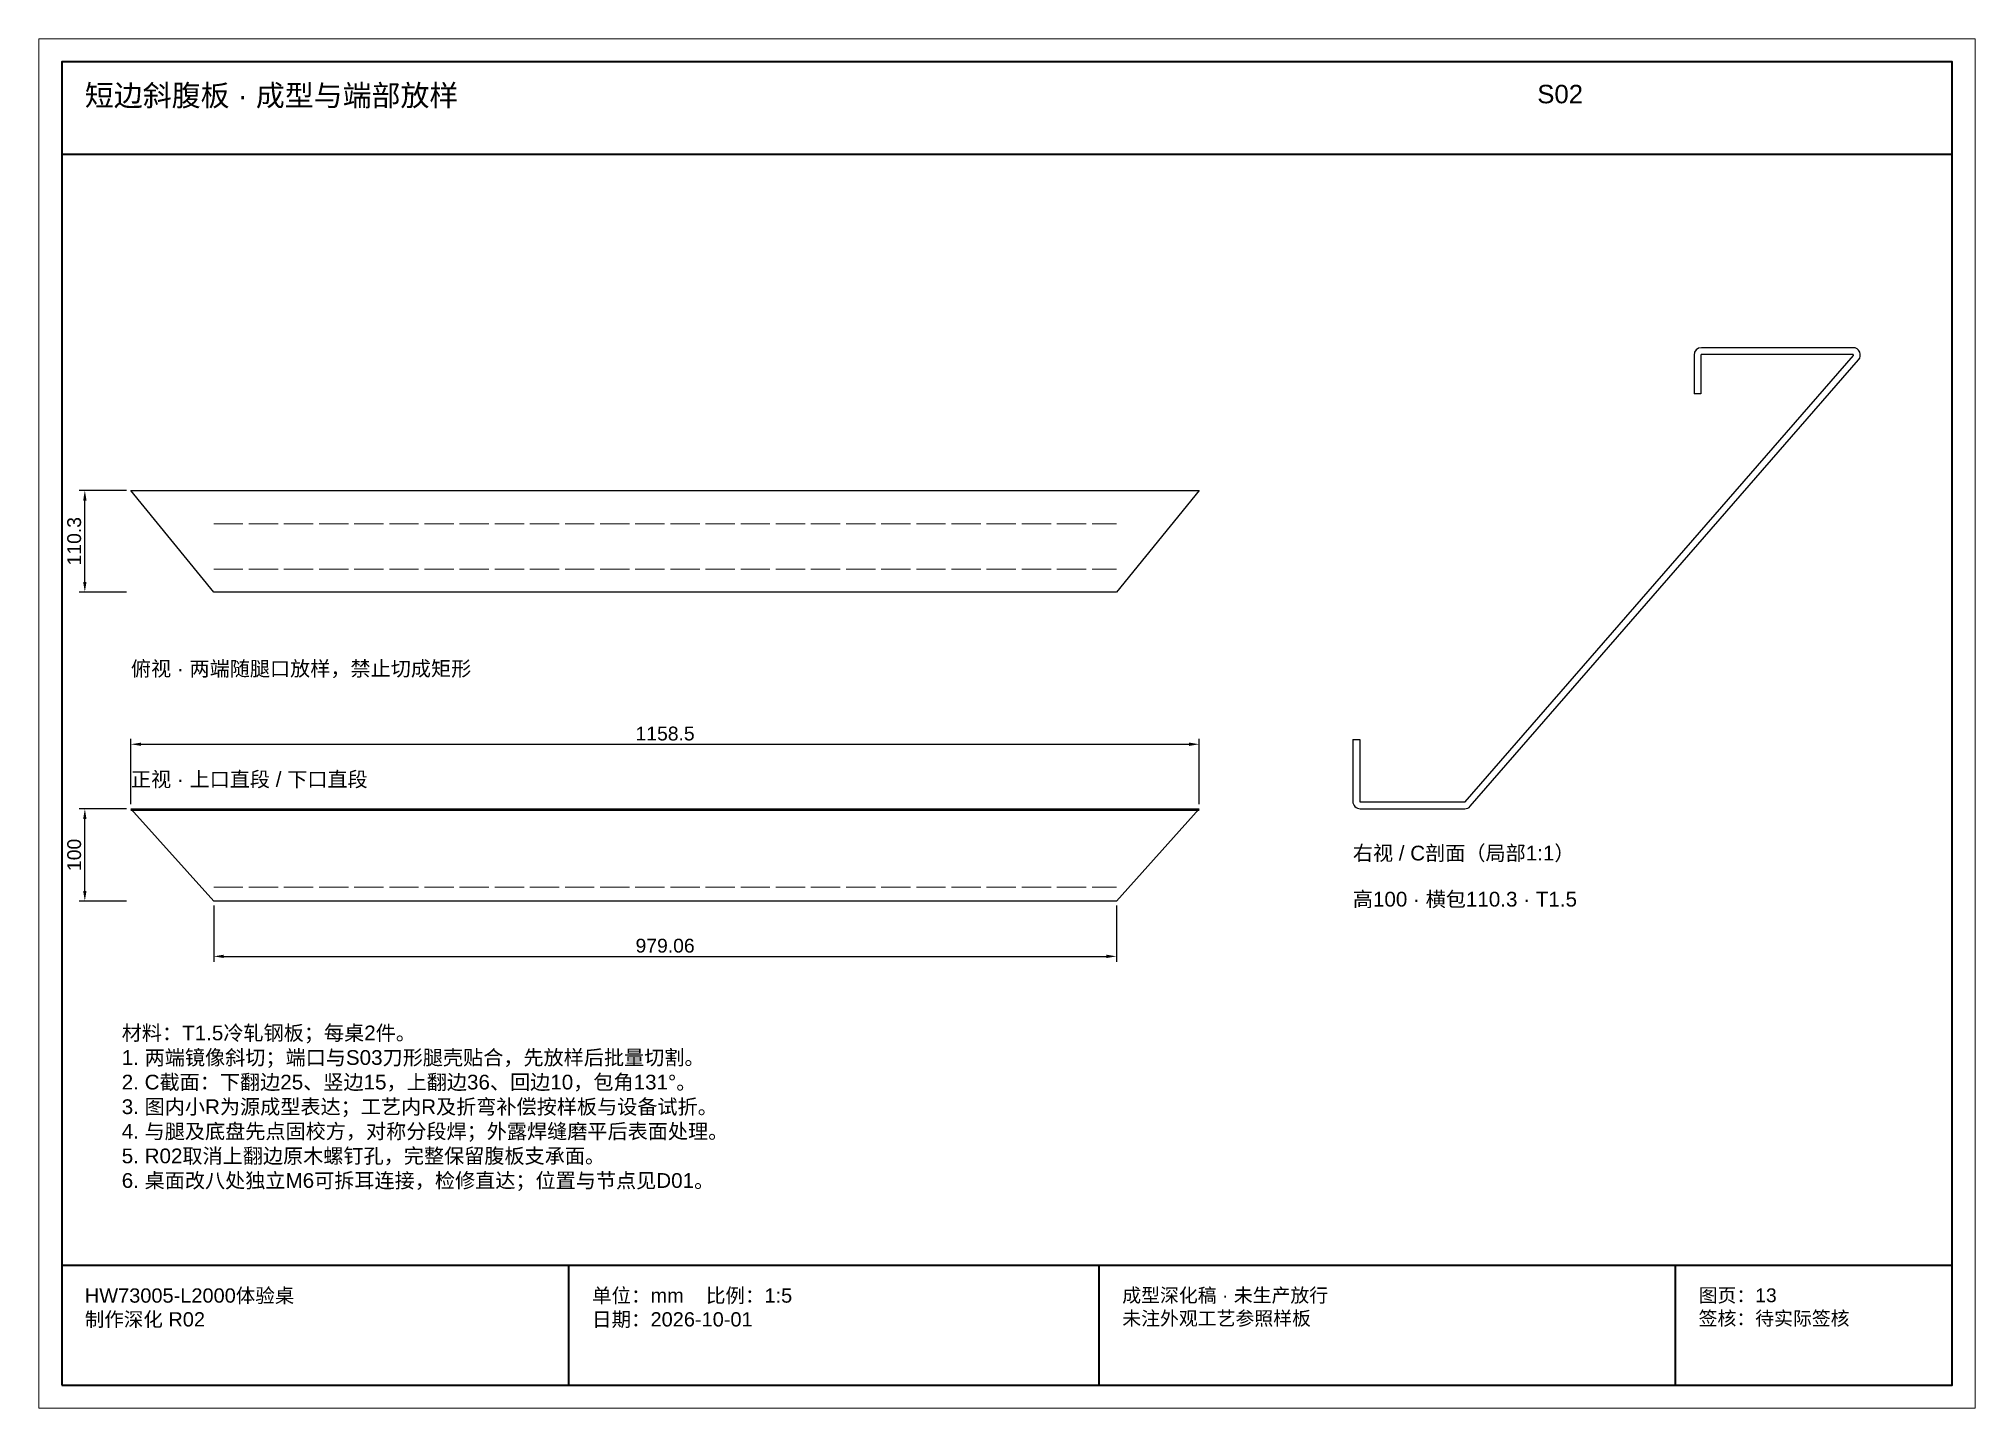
# Paper-space layout 'S02' of a CAD drawing. Header units: millimetres. Extents: x 0 to 420, y 0 to 297.
# The model-space entities are those that its viewports show. They can reach past a viewport. Long polylines and large blocks are cut down to what shows.
import ezdxf

# ---------------------------------------------------------------- set-up
doc = ezdxf.new("R2010")
doc.units = ezdxf.units.MM
doc.linetypes.add('DASHED', pattern=[1.524, 1.27, -0.254])
for name, color, linetype, lineweight in [('DIM', 7, 'Continuous', 13), ('FRAME', 7, 'Continuous', 35), ('HIDDEN', 8, 'DASHED', 13), ('NOTE', 7, 'Continuous', 18), ('OUTLINE', 7, 'Continuous', 25)]:
    doc.layers.add(name, color=color, linetype=linetype, lineweight=lineweight)
doc.styles.add('CN', font='Arial Unicode.ttf')
doc.dimstyles.new('D5', dxfattribs={"dimtxt": 15, "dimasz": 11, "dimexe": 6, "dimexo": 5, "dimgap": 4, "dimtad": 1, "dimdsep": 46, "dimtxsty": 'CN', "dimcen": 2.5, "dimclrd": 7, "dimclre": 7, "dimclrt": 7, "dimazin": 3, "dimtfac": 1, "dimtmove": 0, "dimatfit": 3})

msp = doc.modelspace()

# ---------------------------------------------------------------- linework, layer by layer
at = {"layer": 'FRAME'}
for p, q in [((144025, 1360), (146075, 1360)), ((144025, 155), (146075, 155)), ((144575, 25), (144575, 155)), ((145150, 25), (145150, 155)), ((145775, 25), (145775, 155))]:
    msp.add_line(p, q, dxfattribs=at)
msp.add_lwpolyline([(144025, 25), (146075, 25), (146075, 1460), (144025, 1460)], close=True, dxfattribs=at)
at = {"layer": 'HIDDEN'}
for p, q in [((144189.722, 959), (145168.778, 959)), ((144189.722, 910), (145168.778, 910)), ((144189.722, 565), (145168.778, 565))]:
    msp.add_line(p, q, dxfattribs=at)
at = {"layer": 'OUTLINE'}
for p, q in [((145546.733, 657.672), (145967.813, 1141.672)), ((145552.392, 652.749), (145973.472, 1136.749)), ((145795, 1142), (145795, 1100)), ((145802.5, 1142), (145802.5, 1100)), ((145967.436, 1150), (145803, 1150)), ((145967.436, 1142.5), (145803, 1142.5)), ((145802.5, 1100), (145795, 1100)), ((145425, 725), (145425, 658)), ((145425, 725), (145432.5, 725)), ((145432.5, 725), (145432.5, 658)), ((145433, 657.5), (145546.356, 657.5)), ((144100, 648.5), (145258.5, 648.5)), ((145433, 650), (145546.356, 650))]:
    msp.add_line(p, q, dxfattribs=at)
for points in [[(144100, 995.3), (145258.5, 995.3), (145168.778, 885), (144189.722, 885)], [(144100, 650), (145258.5, 650), (145168.778, 550), (144189.722, 550)]]:
    msp.add_lwpolyline(points, close=True, dxfattribs=at)
for centre, radius, start, end in [((145803, 1142), 8, 90, 180), ((145803, 1142), 0.5, 90.007942, 180.026214), ((145967.436, 1142), 8, 319, 90), ((145967.436, 1142), 0.5, 318.983829, 90.000352), ((145433, 658), 8, 179.999788, 270.000212), ((145433, 658), 0.5, 179.990861, 270.026214), ((145546.357, 657.999), 0.498, 269.911409, 319.054901), ((145546.356, 657.999), 7.999, 269.997638, 318.979552)]:
    msp.add_arc(centre, radius, start, end, dxfattribs=at)

# ---------------------------------------------------------------- texts
at = {"layer": 'NOTE', "attachment_point": 1, "style": 'CN'}
for s, insert, char_height, width in [('短边斜腹板 · 成型与端部放样', (144050, 1435), 23, 1550), ('S02', (145625, 1435), 20, 450), ('俯视 · 两端随腿口放样，禁止切成矩形', (144100, 810), 16, 1200), ('正视 · 上口直段 / 下口直段', (144100, 690), 16, 750), ('右视 / C剖面（局部1:1）', (145425, 610), 16, 575), ('高100 · 横包110.3 · T1.5', (145425, 560), 16, 600), ('材料：T1.5冷轧钢板；每桌2件。\\P1. 两端镜像斜切；端口与S03刀形腿壳贴合，先放样后批量切割。\\P2. C截面：下翻边25、竖边15，上翻边36、回边10，包角131°。\\P3. 图内小R为源成型表达；工艺内R及折弯补偿按样板与设备试折。\\P4. 与腿及底盘先点固校方，对称分段焊；外露焊缝磨平后表面处理。\\P5. R02取消上翻边原木螺钉孔，完整保留腹板支承面。\\P6. 桌面改八处独立M6可拆耳连接，检修直达；位置与节点见D01。', (144090, 415), 16, 1250), ('HW73005-L2000体验桌\\P制作深化 R02', (144050, 130), 15.5, 500), ('单位：mm    比例：1:5\\P日期：2026-10-01', (144600, 130), 15.5, 525), ('成型深化稿 · 未生产放行\\P未注外观工艺参照样板', (145175, 130), 15, 575), ('图页：13\\P签核：待实际签核', (145800, 130), 15, 275)]:
    msp.add_mtext(s, dxfattribs=dict(at, insert=insert, char_height=char_height, width=width))

# ---------------------------------------------------------------- dimensions: what is measured, and where the dimension line sits
at = {"layer": 'DIM'}
for base, p1, p2 in [((144050, 885), (144100, 885), (144100, 995.3)), ((144050, 550), (144100, 550), (144100, 650))]:
    msp.add_linear_dim(base=base, p1=p1, p2=p2, angle=90, dimstyle='D5', dxfattribs=at).render()
for base, p1, p2 in [((144100, 720), (144100, 650), (145258.5, 650)), ((144189.722, 490), (144189.722, 550), (145168.778, 550))]:
    msp.add_linear_dim(base=base, p1=p1, p2=p2, dimstyle='D5', dxfattribs=at).render()

psp = doc.layouts.new('S02')

# ---------------------------------------------------------------- viewports
at = {"layer": 'Defpoints'}
psp.add_viewport(center=(210, 148.5), size=(420, 297), view_center_point=(145050, 742.5), view_height=1485, dxfattribs=at)

doc.saveas('drawing.dxf')
